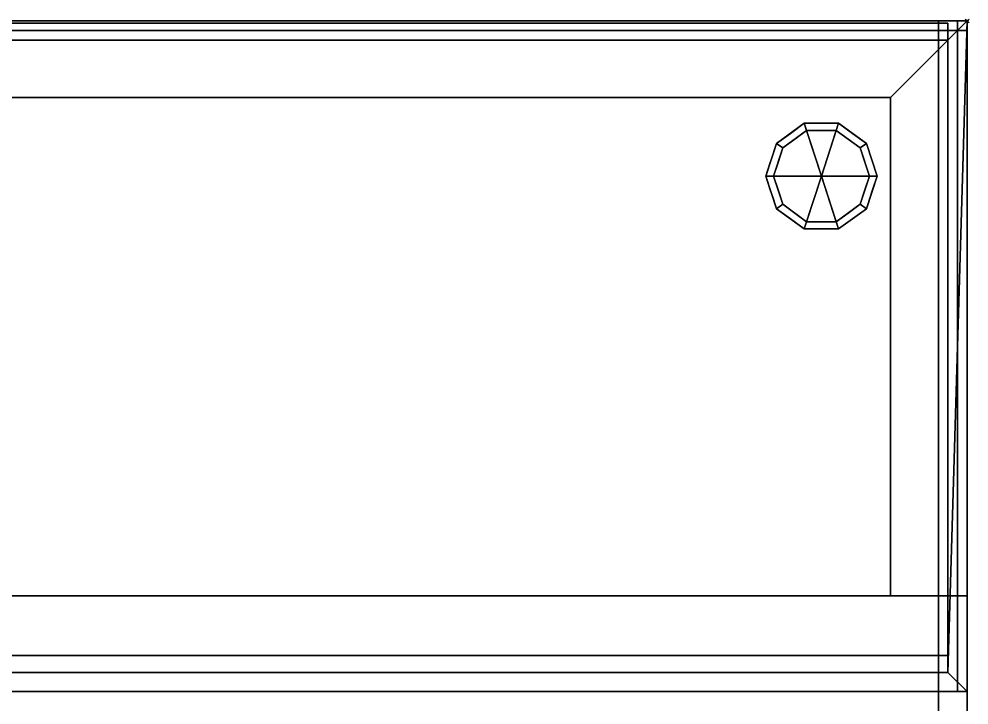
# Model space of a CAD drawing. Extents: x -1 to 1781, y -1355 to 1.
# Drawn here: x 1285.2 to 1781, y -357 to 1 of the extents above; entities that cross this region are included whole.
import ezdxf

# ---------------------------------------------------------------- set-up
doc = ezdxf.new("R2010")
doc.units = 0
doc.header["$PDMODE"] = 35
for name, color, linetype in [('IQ_200_2D', 1, 'Continuous'), ('IQ_200_3D', 1, 'Continuous'), ('IQ_204_2D', 7, 'Continuous'), ('IQ_BROWN_3D', 32, 'Continuous'), ('IQ_GLASS_3D', 140, 'Continuous'), ('IQ_INS_3D', 3, 'Continuous')]:
    doc.layers.add(name, color=color, linetype=linetype)

msp = doc.modelspace()

# ---------------------------------------------------------------- linework, layer by layer
at = {"layer": 'IQ_200_2D'}
for p, q in [((0, 0), (1780, 0)), ((1780, 0), (1780, -700))]:
    msp.add_line(p, q, dxfattribs=at)
at = {"layer": 'IQ_204_2D'}
for p, q in [((1775, -5), (5, -5)), ((1775, -350), (1775, -5)), ((0, -350), (1780, -350))]:
    msp.add_line(p, q, dxfattribs=at)
at = {"layer": 'IQ_INS_3D'}
msp.add_point((1780, 0), dxfattribs=at)

# ---------------------------------------------------------------- meshes
at = {"layer": 'IQ_200_3D', "transparency": 33554496}
mesh = msp.add_polyface(dxfattribs=at)
corners = [(1780, 0, 1253), (1780, -5, 1253), (0, -5, 1253), (0, 0, 1253)]
mesh.append_faces([[corners[k] for k in face] for face in [(0, 1, 2, 3)]])
at = {"layer": 'IQ_200_3D'}
mesh = msp.add_polyface(dxfattribs=at)
corners = [(1780, -350, 1234.85), (1780, 0, 1253), (0, 0, 1253), (0, -350, 1234.85), (1770, -340.01, 1235.37), (400, -340.01, 1235.37), (400, -9.99, 1252.48), (1770, -9.99, 1252.48)]
mesh.append_faces([[corners[k] for k in face] for face in [(6, 2, 5), (3, 5, 2)]], dxfattribs={"vtx0": -1, "vtx1": -1})
mesh.append_faces([[corners[k] for k in face] for face in [(1, 7, 4), (0, 4, 5, 3), (4, 0, 1)]], dxfattribs={"vtx0": -1, "vtx2": -1})
mesh.append_faces([[corners[k] for k in face] for face in [(6, 7, 1, 2)]], dxfattribs={"vtx1": -1, "vtx3": -1})
mesh = msp.add_polyface(dxfattribs=at)
corners = [(1780, -300, 1005), (0, -300, 1005), (0, 0, 1005), (1780, 0, 1005)]
mesh.append_faces([[corners[k] for k in face] for face in [(0, 1, 2, 3)]])
mesh = msp.add_polyface(dxfattribs=at)
corners = [(1780, 0, 1005), (0, 0, 1005), (0, 0, 1253), (1780, 0, 1253)]
mesh.append_faces([[corners[k] for k in face] for face in [(0, 1, 2, 3)]])
mesh = msp.add_polyface(dxfattribs=at)
corners = [(15, 0, 800), (15, -645, 800), (1765, -645, 800), (1765, 0, 800)]
mesh.append_faces([[corners[k] for k in face] for face in [(0, 1, 2, 3)]])
mesh = msp.add_polyface(dxfattribs=at)
corners = [(1765, -645, 150), (15, -645, 150), (15, 0, 150), (1765, 0, 150)]
mesh.append_faces([[corners[k] for k in face] for face in [(0, 1, 2, 3)]])
mesh = msp.add_polyface(dxfattribs=at)
corners = [(1765, 0, 800), (1765, 0, 150), (15, 0, 150), (15, 0, 800)]
mesh.append_faces([[corners[k] for k in face] for face in [(0, 1, 2, 3)]])
mesh = msp.add_polyface(dxfattribs=at)
corners = [(1765, -645, 800), (1765, -645, 150), (1765, 0, 150), (1765, 0, 800)]
mesh.append_faces([[corners[k] for k in face] for face in [(0, 1, 2, 3)]])
at = {"layer": 'IQ_200_3D', "transparency": 33554496}
mesh = msp.add_polyface(dxfattribs=at)
corners = [(1780, -350, 1234.85), (1775, -350, 1234.85), (1775, 0, 1253), (1780, 0, 1253)]
mesh.append_faces([[corners[k] for k in face] for face in [(0, 1, 2, 3)]])
at = {"layer": 'IQ_200_3D'}
mesh = msp.add_polyface(dxfattribs=at)
corners = [(1780, 0, 1253), (1780, -350, 1234.85), (1780, -350, 1064.59), (1780, -300, 1005), (1780, 0, 1005)]
mesh.append_faces([[corners[k] for k in face] for face in [(4, 0, 3)]], dxfattribs={"vtx1": -1})
mesh.append_faces([[corners[k] for k in face] for face in [(1, 2, 3, 0)]], dxfattribs={"vtx2": -1})
mesh = msp.add_polyface(dxfattribs=at)
corners = [(1770, -1.18, 1082.67), (400, -1.18, 1082.67), (400, -331.21, 1065.56), (1770, -331.21, 1065.56)]
mesh.append_faces([[corners[k] for k in face] for face in [(0, 1, 2, 3)]])
mesh = msp.add_polyface(dxfattribs=at)
corners = [(1770, -1.18, 1082.67), (1770, -9.99, 1252.48), (400, -9.99, 1252.48), (400, -1.18, 1082.67)]
mesh.append_faces([[corners[k] for k in face] for face in [(0, 1, 2, 3)]])
mesh = msp.add_polyface(dxfattribs=at)
corners = [(1770, -331.21, 1065.56), (1770, -340.01, 1235.37), (1770, -9.99, 1252.48), (1770, -1.18, 1082.67)]
mesh.append_faces([[corners[k] for k in face] for face in [(0, 1, 2, 3)]])
mesh = msp.add_polyface(dxfattribs=at)
corners = [(1704, -81, 150), (1733, -81, 150), (1727.46, -63.95, 150), (1712.96, -53.42, 150), (1695.04, -53.42, 150), (1680.54, -63.95, 150), (1675, -81, 150)]
mesh.append_faces([[corners[k] for k in face] for face in [(0, 4, 5, 6)]], dxfattribs={"vtx0": -1})
mesh.append_faces([[corners[k] for k in face] for face in [(0, 3, 4)]], dxfattribs={"vtx0": -1, "vtx2": -1})
mesh.append_faces([[corners[k] for k in face] for face in [(0, 1, 2, 3)]], dxfattribs={"vtx3": -1})
mesh = msp.add_polyface(dxfattribs=at)
corners = [(1675, -81, 150), (1680.54, -63.95, 150), (1695.04, -53.42, 150), (1712.96, -53.42, 150), (1727.46, -63.95, 150), (1733, -81, 150), (1733, -81, 25), (1727.46, -63.95, 25), (1712.96, -53.42, 25), (1695.04, -53.42, 25), (1680.54, -63.95, 25), (1675, -81, 25), (1720.21, -58.69, 150), (1720.21, -58.69, 25), (1730.23, -72.48, 25), (1730.23, -72.48, 150), (1704, -53.42, 150), (1704, -53.42, 25), (1687.79, -58.69, 25), (1687.79, -58.69, 150), (1677.31, -73.88, 25), (1677.77, -72.48, 150), (1678.93, -68.92, 25)]
mesh.append_faces([[corners[k] for k in face] for face in [(22, 1, 10), (1, 22, 21)]], dxfattribs={"vtx0": -1, "vtx1": -1})
mesh.append_faces([[corners[k] for k in face] for face in [(20, 0, 21)]], dxfattribs={"vtx0": -1, "vtx2": -1})
mesh.append_faces([[corners[k] for k in face] for face in [(22, 20, 21)]], dxfattribs={"vtx1": -1, "vtx2": -1})
mesh.append_faces([[corners[k] for k in face] for face in [(2, 16, 17, 9), (13, 8, 3, 12), (4, 15, 14, 7), (7, 13, 12, 4), (9, 18, 19, 2), (16, 3, 8, 17), (1, 19, 18, 10)]], dxfattribs={"vtx1": -1, "vtx3": -1})
mesh.append_faces([[corners[k] for k in face] for face in [(5, 6, 14, 15), (20, 11, 0)]], dxfattribs={"vtx2": -1})
mesh = msp.add_polyface(dxfattribs=at)
corners = [(1675, -81, 25), (1680.54, -63.95, 25), (1695.04, -53.42, 25), (1712.96, -53.42, 25), (1727.46, -63.95, 25), (1733, -81, 25), (1729, -81, 25), (1724.23, -66.31, 25), (1711.73, -57.22, 25), (1696.27, -57.22, 25), (1683.77, -66.31, 25), (1679, -81, 25)]
mesh.append_faces([[corners[k] for k in face] for face in [(10, 1, 2, 9)]], dxfattribs={"vtx0": -1, "vtx2": -1})
mesh.append_faces([[corners[k] for k in face] for face in [(6, 7, 4, 5)]], dxfattribs={"vtx1": -1})
mesh.append_faces([[corners[k] for k in face] for face in [(8, 9, 2, 3), (7, 8, 3, 4)]], dxfattribs={"vtx1": -1, "vtx3": -1})
mesh.append_faces([[corners[k] for k in face] for face in [(11, 0, 1, 10)]], dxfattribs={"vtx2": -1})
mesh = msp.add_polyface(dxfattribs=at)
corners = [(1679, -81, 25), (1683.77, -66.31, 25), (1696.27, -57.22, 25), (1711.73, -57.22, 25), (1724.23, -66.31, 25), (1729, -81, 25), (1729, -81, 0), (1724.23, -66.31, 0), (1711.73, -57.22, 0), (1696.27, -57.22, 0), (1683.77, -66.31, 0), (1679, -81, 0), (1717.98, -61.76, 0), (1717.98, -61.76, 25), (1726.61, -73.65, 25), (1726.61, -73.65, 0), (1704, -57.22, 25), (1704, -57.22, 0), (1681.32, -73.87, 0), (1681.39, -73.65, 25), (1690.02, -61.76, 0), (1690.02, -61.76, 25)]
mesh.append_faces([[corners[k] for k in face] for face in [(15, 14, 5, 6)]], dxfattribs={"vtx0": -1})
mesh.append_faces([[corners[k] for k in face] for face in [(7, 4, 14, 15), (9, 2, 16, 17), (8, 3, 13, 12), (12, 13, 4, 7), (19, 10, 18), (17, 16, 3, 8), (10, 19, 1), (18, 0, 19)]], dxfattribs={"vtx0": -1, "vtx2": -1})
mesh.append_faces([[corners[k] for k in face] for face in [(21, 2, 9, 20), (1, 21, 20, 10)]], dxfattribs={"vtx1": -1, "vtx3": -1})
mesh.append_faces([[corners[k] for k in face] for face in [(18, 11, 0)]], dxfattribs={"vtx2": -1})
mesh = msp.add_polyface(dxfattribs=at)
corners = [(1679, -81, 0), (1683.77, -66.31, 0), (1696.27, -57.22, 0), (1711.73, -57.22, 0), (1724.23, -66.31, 0), (1729, -81, 0), (1704, -81, 0)]
mesh.append_faces([[corners[k] for k in face] for face in [(1, 2, 6, 0)]], dxfattribs={"vtx1": -1})
mesh.append_faces([[corners[k] for k in face] for face in [(2, 3, 6)]], dxfattribs={"vtx1": -1, "vtx2": -1})
mesh.append_faces([[corners[k] for k in face] for face in [(4, 5, 6, 3)]], dxfattribs={"vtx2": -1})
mesh = msp.add_polyface(dxfattribs=at)
corners = [(1704, -81, 150), (1675, -81, 150), (1680.54, -98.05, 150), (1695.04, -108.58, 150), (1712.96, -108.58, 150), (1727.46, -98.05, 150), (1733, -81, 150)]
mesh.append_faces([[corners[k] for k in face] for face in [(0, 4, 5, 6)]], dxfattribs={"vtx0": -1})
mesh.append_faces([[corners[k] for k in face] for face in [(4, 0, 3)]], dxfattribs={"vtx0": -1, "vtx1": -1})
mesh.append_faces([[corners[k] for k in face] for face in [(0, 1, 2, 3)]], dxfattribs={"vtx3": -1})
mesh = msp.add_polyface(dxfattribs=at)
corners = [(1733, -81, 150), (1727.46, -98.05, 150), (1712.96, -108.58, 150), (1695.04, -108.58, 150), (1680.54, -98.05, 150), (1675, -81, 150), (1675, -81, 25), (1680.54, -98.05, 25), (1695.04, -108.58, 25), (1712.96, -108.58, 25), (1727.46, -98.05, 25), (1733, -81, 25), (1677.31, -88.12, 150), (1677.77, -89.52, 25), (1687.79, -103.31, 25), (1687.79, -103.31, 150), (1704, -108.58, 150), (1704, -108.58, 25), (1720.21, -103.31, 25), (1720.21, -103.31, 150), (1730.69, -88.12, 25), (1730.23, -89.52, 150), (1678.93, -93.08, 150), (1729.07, -93.08, 25)]
mesh.append_faces([[corners[k] for k in face] for face in [(6, 12, 5)]], dxfattribs={"vtx0": -1})
mesh.append_faces([[corners[k] for k in face] for face in [(23, 1, 10), (22, 7, 4), (7, 22, 13), (1, 23, 21)]], dxfattribs={"vtx0": -1, "vtx1": -1})
mesh.append_faces([[corners[k] for k in face] for face in [(12, 6, 13), (20, 0, 21)]], dxfattribs={"vtx0": -1, "vtx2": -1})
mesh.append_faces([[corners[k] for k in face] for face in [(22, 12, 13), (23, 20, 21)]], dxfattribs={"vtx1": -1, "vtx2": -1})
mesh.append_faces([[corners[k] for k in face] for face in [(15, 4, 7, 14), (3, 15, 14, 8), (17, 9, 2, 16), (19, 2, 9, 18), (18, 10, 1, 19), (16, 3, 8, 17)]], dxfattribs={"vtx1": -1, "vtx3": -1})
mesh.append_faces([[corners[k] for k in face] for face in [(20, 11, 0)]], dxfattribs={"vtx2": -1})
mesh = msp.add_polyface(dxfattribs=at)
corners = [(1733, -81, 25), (1727.46, -98.05, 25), (1712.96, -108.58, 25), (1695.04, -108.58, 25), (1680.54, -98.05, 25), (1675, -81, 25), (1679, -81, 25), (1683.77, -95.69, 25), (1696.27, -104.78, 25), (1711.73, -104.78, 25), (1724.23, -95.69, 25), (1729, -81, 25)]
mesh.append_faces([[corners[k] for k in face] for face in [(1, 10, 11, 0)]], dxfattribs={"vtx0": -1})
mesh.append_faces([[corners[k] for k in face] for face in [(3, 8, 9, 2), (2, 9, 10, 1)]], dxfattribs={"vtx0": -1, "vtx2": -1})
mesh.append_faces([[corners[k] for k in face] for face in [(3, 4, 7, 8)]], dxfattribs={"vtx1": -1, "vtx3": -1})
mesh.append_faces([[corners[k] for k in face] for face in [(4, 5, 6, 7)]], dxfattribs={"vtx3": -1})
mesh = msp.add_polyface(dxfattribs=at)
corners = [(1729, -81, 25), (1724.23, -95.69, 25), (1711.73, -104.78, 25), (1696.27, -104.78, 25), (1683.77, -95.69, 25), (1679, -81, 25), (1679, -81, 0), (1683.77, -95.69, 0), (1696.27, -104.78, 0), (1711.73, -104.78, 0), (1724.23, -95.69, 0), (1729, -81, 0), (1681.32, -88.13, 0), (1681.39, -88.35, 25), (1690.02, -100.24, 25), (1690.02, -100.24, 0), (1704, -104.78, 25), (1704, -104.78, 0), (1726.68, -88.13, 0), (1726.61, -88.35, 25), (1717.98, -100.24, 25), (1717.98, -100.24, 0)]
mesh.append_faces([[corners[k] for k in face] for face in [(7, 13, 12)]], dxfattribs={"vtx0": -1, "vtx1": -1})
mesh.append_faces([[corners[k] for k in face] for face in [(15, 14, 4, 7), (14, 15, 8, 3), (12, 13, 5), (9, 2, 16), (19, 10, 18), (10, 19, 1), (20, 21, 10, 1), (2, 9, 21, 20), (18, 0, 19)]], dxfattribs={"vtx0": -1, "vtx2": -1})
mesh.append_faces([[corners[k] for k in face] for face in [(4, 13, 7), (8, 17, 3)]], dxfattribs={"vtx1": -1, "vtx2": -1})
mesh.append_faces([[corners[k] for k in face] for face in [(16, 3, 17, 9)]], dxfattribs={"vtx1": -1, "vtx3": -1})
mesh.append_faces([[corners[k] for k in face] for face in [(5, 6, 12), (18, 11, 0)]], dxfattribs={"vtx2": -1})
mesh = msp.add_polyface(dxfattribs=at)
corners = [(1729, -81, 0), (1724.23, -95.69, 0), (1711.73, -104.78, 0), (1696.27, -104.78, 0), (1683.77, -95.69, 0), (1679, -81, 0), (1704, -81, 0)]
mesh.append_faces([[corners[k] for k in face] for face in [(3, 6, 2)]], dxfattribs={"vtx0": -1, "vtx1": -1})
mesh.append_faces([[corners[k] for k in face] for face in [(1, 2, 6, 0)]], dxfattribs={"vtx1": -1})
mesh.append_faces([[corners[k] for k in face] for face in [(4, 5, 6, 3)]], dxfattribs={"vtx2": -1})
mesh = msp.add_polyface(dxfattribs=at)
corners = [(1780, -350, 1064.59), (0, -350, 1064.59), (0, -300, 1005), (1780, -300, 1005)]
mesh.append_faces([[corners[k] for k in face] for face in [(0, 1, 2, 3)]])
mesh = msp.add_polyface(dxfattribs=at)
corners = [(400, -331.21, 1065.56), (400, -340.01, 1235.37), (1770, -340.01, 1235.37), (1770, -331.21, 1065.56)]
mesh.append_faces([[corners[k] for k in face] for face in [(0, 1, 2, 3)]])
mesh = msp.add_polyface(dxfattribs=at)
corners = [(1780, -350, 1234.85), (0, -350, 1234.85), (0, -350, 1064.59), (1780, -350, 1064.59)]
mesh.append_faces([[corners[k] for k in face] for face in [(0, 1, 2, 3)]])
at = {"layer": 'IQ_BROWN_3D'}
mesh = msp.add_polyface(dxfattribs=at)
corners = [(0, 0, 840), (0, -700, 840), (1780, -700, 840), (1780, 0, 840)]
mesh.append_faces([[corners[k] for k in face] for face in [(0, 1, 2, 3)]])
mesh = msp.add_polyface(dxfattribs=at)
corners = [(1780, -700, 800), (0, -700, 800), (0, 0, 800), (1780, 0, 800)]
mesh.append_faces([[corners[k] for k in face] for face in [(0, 1, 2, 3)]])
mesh = msp.add_polyface(dxfattribs=at)
corners = [(1780, 0, 840), (1780, 0, 800), (0, 0, 800), (0, 0, 840)]
mesh.append_faces([[corners[k] for k in face] for face in [(0, 1, 2, 3)]])
mesh = msp.add_polyface(dxfattribs=at)
corners = [(0, -300, 1005), (40, -300, 1005), (40, -40, 1005), (1740, -40, 1005), (1740, -300, 1005), (1780, -300, 1005), (1780, 0, 1005), (0, 0, 1005)]
mesh.append_faces([[corners[k] for k in face] for face in [(6, 7, 2, 3)]], dxfattribs={"vtx1": -1, "vtx3": -1})
mesh.append_faces([[corners[k] for k in face] for face in [(0, 1, 2, 7)]], dxfattribs={"vtx2": -1})
mesh.append_faces([[corners[k] for k in face] for face in [(3, 4, 5, 6)]], dxfattribs={"vtx3": -1})
mesh = msp.add_polyface(dxfattribs=at)
corners = [(0, -300, 840), (0, 0, 840), (1780, 0, 840), (1780, -300, 840), (1740, -300, 840), (1740, -40, 840), (40, -40, 840), (40, -300, 840)]
mesh.append_faces([[corners[k] for k in face] for face in [(1, 2, 5, 6)]], dxfattribs={"vtx1": -1, "vtx3": -1})
mesh.append_faces([[corners[k] for k in face] for face in [(3, 4, 5, 2)]], dxfattribs={"vtx2": -1})
mesh.append_faces([[corners[k] for k in face] for face in [(6, 7, 0, 1)]], dxfattribs={"vtx3": -1})
mesh = msp.add_polyface(dxfattribs=at)
corners = [(1780, 0, 1005), (1780, 0, 840), (0, 0, 840), (0, 0, 1005)]
mesh.append_faces([[corners[k] for k in face] for face in [(0, 1, 2, 3)]])
mesh = msp.add_polyface(dxfattribs=at)
corners = [(1780, -700, 840), (1780, -700, 800), (1780, 0, 800), (1780, 0, 840)]
mesh.append_faces([[corners[k] for k in face] for face in [(0, 1, 2, 3)]])
mesh = msp.add_polyface(dxfattribs=at)
corners = [(1780, -300, 1005), (1780, -300, 840), (1780, 0, 840), (1780, 0, 1005)]
mesh.append_faces([[corners[k] for k in face] for face in [(0, 1, 2, 3)]])
mesh = msp.add_polyface(dxfattribs=at)
corners = [(40, -40, 1005), (40, -40, 840), (1740, -40, 840), (1740, -40, 1005)]
mesh.append_faces([[corners[k] for k in face] for face in [(0, 1, 2, 3)]])
mesh = msp.add_polyface(dxfattribs=at)
corners = [(1740, -40, 1005), (1740, -40, 840), (1740, -300, 840), (1740, -300, 1005)]
mesh.append_faces([[corners[k] for k in face] for face in [(0, 1, 2, 3)]])
mesh = msp.add_polyface(dxfattribs=at)
corners = [(1740, -300, 1005), (1740, -300, 840), (1780, -300, 840), (1780, -300, 1005)]
mesh.append_faces([[corners[k] for k in face] for face in [(0, 1, 2, 3)]])
at = {"layer": 'IQ_GLASS_3D', "transparency": 33554496}
mesh = msp.add_polyface(dxfattribs=at)
corners = [(0, -5, 1501), (1780, -5, 1501), (1780, 0, 1501), (0, 0, 1501)]
mesh.append_faces([[corners[k] for k in face] for face in [(0, 1, 2, 3)]])
mesh = msp.add_polyface(dxfattribs=at)
corners = [(1780, 0, 1501), (1780, 0, 1253), (0, 0, 1253), (0, 0, 1501)]
mesh.append_faces([[corners[k] for k in face] for face in [(0, 1, 2, 3)]])
mesh = msp.add_polyface(dxfattribs=at)
corners = [(1780, 0, 1496), (1780, -350, 1496), (0, -350, 1496), (0, 0, 1496)]
mesh.append_faces([[corners[k] for k in face] for face in [(0, 1, 2, 3)]])
mesh = msp.add_polyface(dxfattribs=at)
corners = [(0, -350, 1501), (1780, -350, 1501), (1780, 0, 1501), (0, 0, 1501)]
mesh.append_faces([[corners[k] for k in face] for face in [(0, 1, 2, 3)]])
mesh = msp.add_polyface(dxfattribs=at)
corners = [(1780, 0, 1501), (1780, 0, 1496), (0, 0, 1496), (0, 0, 1501)]
mesh.append_faces([[corners[k] for k in face] for face in [(0, 1, 2, 3)]])
mesh = msp.add_polyface(dxfattribs=at)
corners = [(1775, -350, 1501), (1775, 0, 1501), (1775, 0, 1253), (1775, -350, 1234.85)]
mesh.append_faces([[corners[k] for k in face] for face in [(0, 1, 2, 3)]])
mesh = msp.add_polyface(dxfattribs=at)
corners = [(1780, 0, 1253), (1775, 0, 1253), (1775, 0, 1501), (1780, 0, 1501)]
mesh.append_faces([[corners[k] for k in face] for face in [(0, 1, 2, 3)]])
mesh = msp.add_polyface(dxfattribs=at)
corners = [(1780, 0, 1501), (1775, 0, 1501), (1775, -350, 1501), (1780, -350, 1501)]
mesh.append_faces([[corners[k] for k in face] for face in [(0, 1, 2, 3)]])
mesh = msp.add_polyface(dxfattribs=at)
corners = [(1780, -5, 1501), (1780, -5, 1253), (1780, 0, 1253), (1780, 0, 1501)]
mesh.append_faces([[corners[k] for k in face] for face in [(0, 1, 2, 3)]])
mesh = msp.add_polyface(dxfattribs=at)
corners = [(1780, 0, 1253), (1780, 0, 1501), (1780, -350, 1501), (1780, -350, 1234.85)]
mesh.append_faces([[corners[k] for k in face] for face in [(0, 1, 2, 3)]])
mesh = msp.add_polyface(dxfattribs=at)
corners = [(1780, -350, 1501), (1780, -350, 1496), (1780, 0, 1496), (1780, 0, 1501)]
mesh.append_faces([[corners[k] for k in face] for face in [(0, 1, 2, 3)]])
mesh = msp.add_polyface(dxfattribs=at)
corners = [(0, -5, 1501), (0, -5, 1253), (1780, -5, 1253), (1780, -5, 1501)]
mesh.append_faces([[corners[k] for k in face] for face in [(0, 1, 2, 3)]])
mesh = msp.add_polyface(dxfattribs=at)
corners = [(0, -350, 1501), (0, -350, 1496), (1780, -350, 1496), (1780, -350, 1501)]
mesh.append_faces([[corners[k] for k in face] for face in [(0, 1, 2, 3)]])
mesh = msp.add_polyface(dxfattribs=at)
corners = [(1780, -350, 1501), (1775, -350, 1501), (1775, -350, 1234.85), (1780, -350, 1234.85)]
mesh.append_faces([[corners[k] for k in face] for face in [(0, 1, 2, 3)]])

doc.saveas('drawing.dxf')
